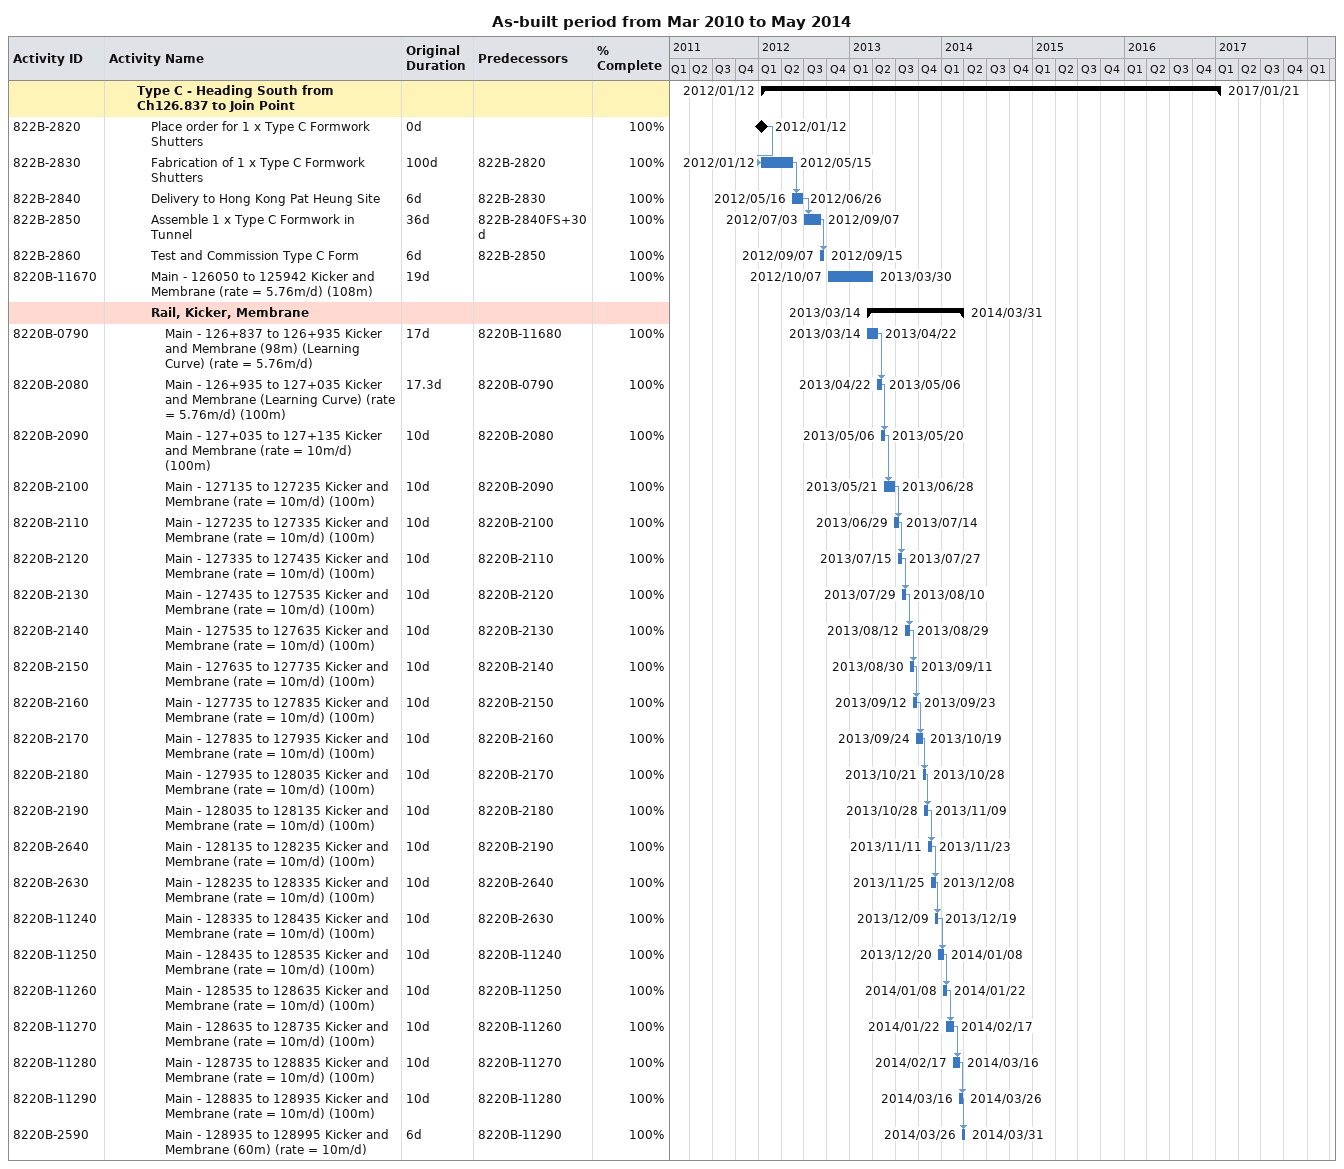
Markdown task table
As-built period from Mar 2010 to May 2014

| ID | Level | Task | Original duration | Start | Finish | Predecessors | % complete |
|---|---|---|---|---|---|---|---|
|  | 3 | **Type C - Heading South from Ch126.837 to Join Point** |  | 2012-01-12 | 2017-01-21 |  |  |
| 822B-2820 | 4 | Place order for 1 x Type C Formwork Shutters | 0d | 2012-01-12 | 2012-01-12 |  | 100 |
| 822B-2830 | 4 | Fabrication of 1 x Type C Formwork Shutters | 100d | 2012-01-12 | 2012-05-15 | 822B-2820 | 100 |
| 822B-2840 | 4 | Delivery to Hong Kong Pat Heung Site | 6d | 2012-05-16 | 2012-06-26 | 822B-2830 | 100 |
| 822B-2850 | 4 | Assemble 1 x Type C Formwork in Tunnel | 36d | 2012-07-03 | 2012-09-07 | 822B-2840FS+30d | 100 |
| 822B-2860 | 4 | Test and Commission Type C Form | 6d | 2012-09-07 | 2012-09-15 | 822B-2850 | 100 |
| 8220B-11670 | 4 | Main - 126050 to 125942 Kicker and Membrane (rate = 5.76m/d) (108m) | 19d | 2012-10-07 | 2013-03-30 |  | 100 |
|  | 4 | **Rail, Kicker, Membrane** |  | 2013-03-14 | 2014-03-31 |  |  |
| 8220B-0790 | 5 | Main - 126+837 to 126+935 Kicker and Membrane (98m) (Learning Curve) (rate = 5.76m/d) | 17d | 2013-03-14 | 2013-04-22 | 8220B-11680 | 100 |
| 8220B-2080 | 5 | Main - 126+935 to 127+035 Kicker and Membrane (Learning Curve) (rate = 5.76m/d) (100m) | 17.3d | 2013-04-22 | 2013-05-06 | 8220B-0790 | 100 |
| 8220B-2090 | 5 | Main - 127+035 to 127+135 Kicker and Membrane (rate = 10m/d) (100m) | 10d | 2013-05-06 | 2013-05-20 | 8220B-2080 | 100 |
| 8220B-2100 | 5 | Main - 127135 to 127235 Kicker and Membrane (rate = 10m/d) (100m) | 10d | 2013-05-21 | 2013-06-28 | 8220B-2090 | 100 |
| 8220B-2110 | 5 | Main - 127235 to 127335 Kicker and Membrane (rate = 10m/d) (100m) | 10d | 2013-06-29 | 2013-07-14 | 8220B-2100 | 100 |
| 8220B-2120 | 5 | Main - 127335 to 127435 Kicker and Membrane (rate = 10m/d) (100m) | 10d | 2013-07-15 | 2013-07-27 | 8220B-2110 | 100 |
| 8220B-2130 | 5 | Main - 127435 to 127535 Kicker and Membrane (rate = 10m/d) (100m) | 10d | 2013-07-29 | 2013-08-10 | 8220B-2120 | 100 |
| 8220B-2140 | 5 | Main - 127535 to 127635 Kicker and Membrane (rate = 10m/d) (100m) | 10d | 2013-08-12 | 2013-08-29 | 8220B-2130 | 100 |
| 8220B-2150 | 5 | Main - 127635 to 127735 Kicker and Membrane (rate = 10m/d) (100m) | 10d | 2013-08-30 | 2013-09-11 | 8220B-2140 | 100 |
| 8220B-2160 | 5 | Main - 127735 to 127835 Kicker and Membrane (rate = 10m/d) (100m) | 10d | 2013-09-12 | 2013-09-23 | 8220B-2150 | 100 |
| 8220B-2170 | 5 | Main - 127835 to 127935 Kicker and Membrane (rate = 10m/d) (100m) | 10d | 2013-09-24 | 2013-10-19 | 8220B-2160 | 100 |
| 8220B-2180 | 5 | Main - 127935 to 128035 Kicker and Membrane (rate = 10m/d) (100m) | 10d | 2013-10-21 | 2013-10-28 | 8220B-2170 | 100 |
| 8220B-2190 | 5 | Main - 128035 to 128135 Kicker and Membrane (rate = 10m/d) (100m) | 10d | 2013-10-28 | 2013-11-09 | 8220B-2180 | 100 |
| 8220B-2640 | 5 | Main - 128135 to 128235 Kicker and Membrane (rate = 10m/d) (100m) | 10d | 2013-11-11 | 2013-11-23 | 8220B-2190 | 100 |
| 8220B-2630 | 5 | Main - 128235 to 128335 Kicker and Membrane (rate = 10m/d) (100m) | 10d | 2013-11-25 | 2013-12-08 | 8220B-2640 | 100 |
| 8220B-11240 | 5 | Main - 128335 to 128435 Kicker and Membrane (rate = 10m/d) (100m) | 10d | 2013-12-09 | 2013-12-19 | 8220B-2630 | 100 |
| 8220B-11250 | 5 | Main - 128435 to 128535 Kicker and Membrane (rate = 10m/d) (100m) | 10d | 2013-12-20 | 2014-01-08 | 8220B-11240 | 100 |
| 8220B-11260 | 5 | Main - 128535 to 128635 Kicker and Membrane (rate = 10m/d) (100m) | 10d | 2014-01-08 | 2014-01-22 | 8220B-11250 | 100 |
| 8220B-11270 | 5 | Main - 128635 to 128735 Kicker and Membrane (rate = 10m/d) (100m) | 10d | 2014-01-22 | 2014-02-17 | 8220B-11260 | 100 |
| 8220B-11280 | 5 | Main - 128735 to 128835 Kicker and Membrane (rate = 10m/d) (100m) | 10d | 2014-02-17 | 2014-03-16 | 8220B-11270 | 100 |
| 8220B-11290 | 5 | Main - 128835 to 128935 Kicker and Membrane (rate = 10m/d) (100m) | 10d | 2014-03-16 | 2014-03-26 | 8220B-11280 | 100 |
| 8220B-2590 | 5 | Main - 128935 to 128995 Kicker and Membrane (60m) (rate = 10m/d) | 6d | 2014-03-26 | 2014-03-31 | 8220B-11290 | 100 |
